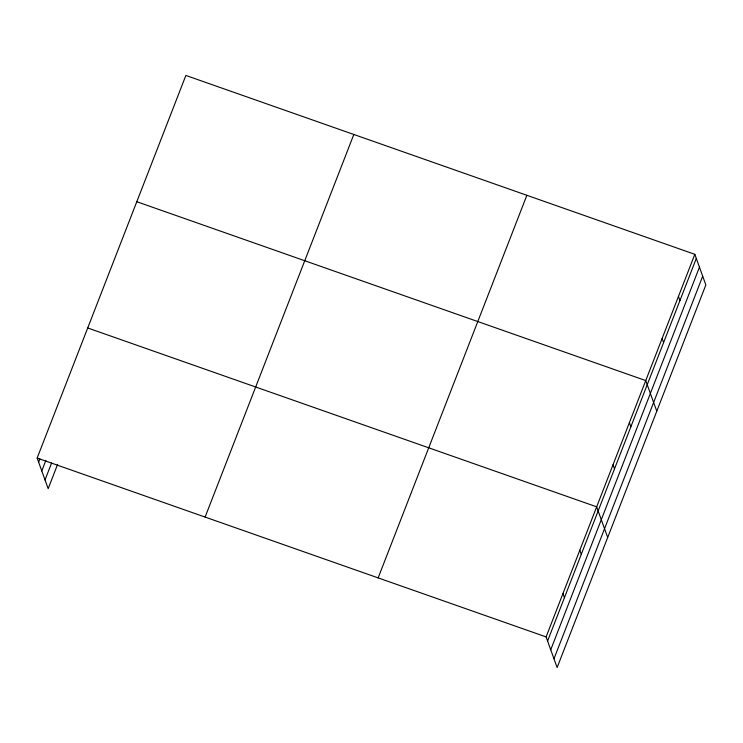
<?xml version="1.0" encoding="UTF-8"?>
<svg xmlns="http://www.w3.org/2000/svg" width="743" height="743" viewBox="0 0 743 743"><rect width="100%" height="100%" fill="white"/><g stroke="black" fill="none" stroke-linecap="round" stroke-linejoin="round"><path stroke-width="1.11" d="M57.629 464.356L48.174 488.68L37.15 458.05L185.871 75.452L694.826 254.32L705.85 284.95L557.129 667.548L546.105 636.918L694.826 254.32M38.627 462.165L39.862 458.988M41.784 470.913L45.89 460.335M45.026 479.932L51.601 463.01M205.105 517.072L353.826 134.483M378.15 577.887L526.871 195.298M547.582 641.023L696.302 258.434M550.73 649.781L699.451 267.183M553.981 658.79L702.702 276.201M136.796 201.715L645.741 380.574L656.775 411.204M87.711 327.969L596.666 506.828L607.69 537.458M37.15 458.05L546.105 636.918M678.461 296.401L679.947 300.516M662.106 338.492L663.583 342.597M629.386 422.665L630.863 426.77M613.021 464.746L614.507 468.861M579.809 550.191L581.295 554.306M562.953 593.555L564.439 597.669"/></g></svg>
